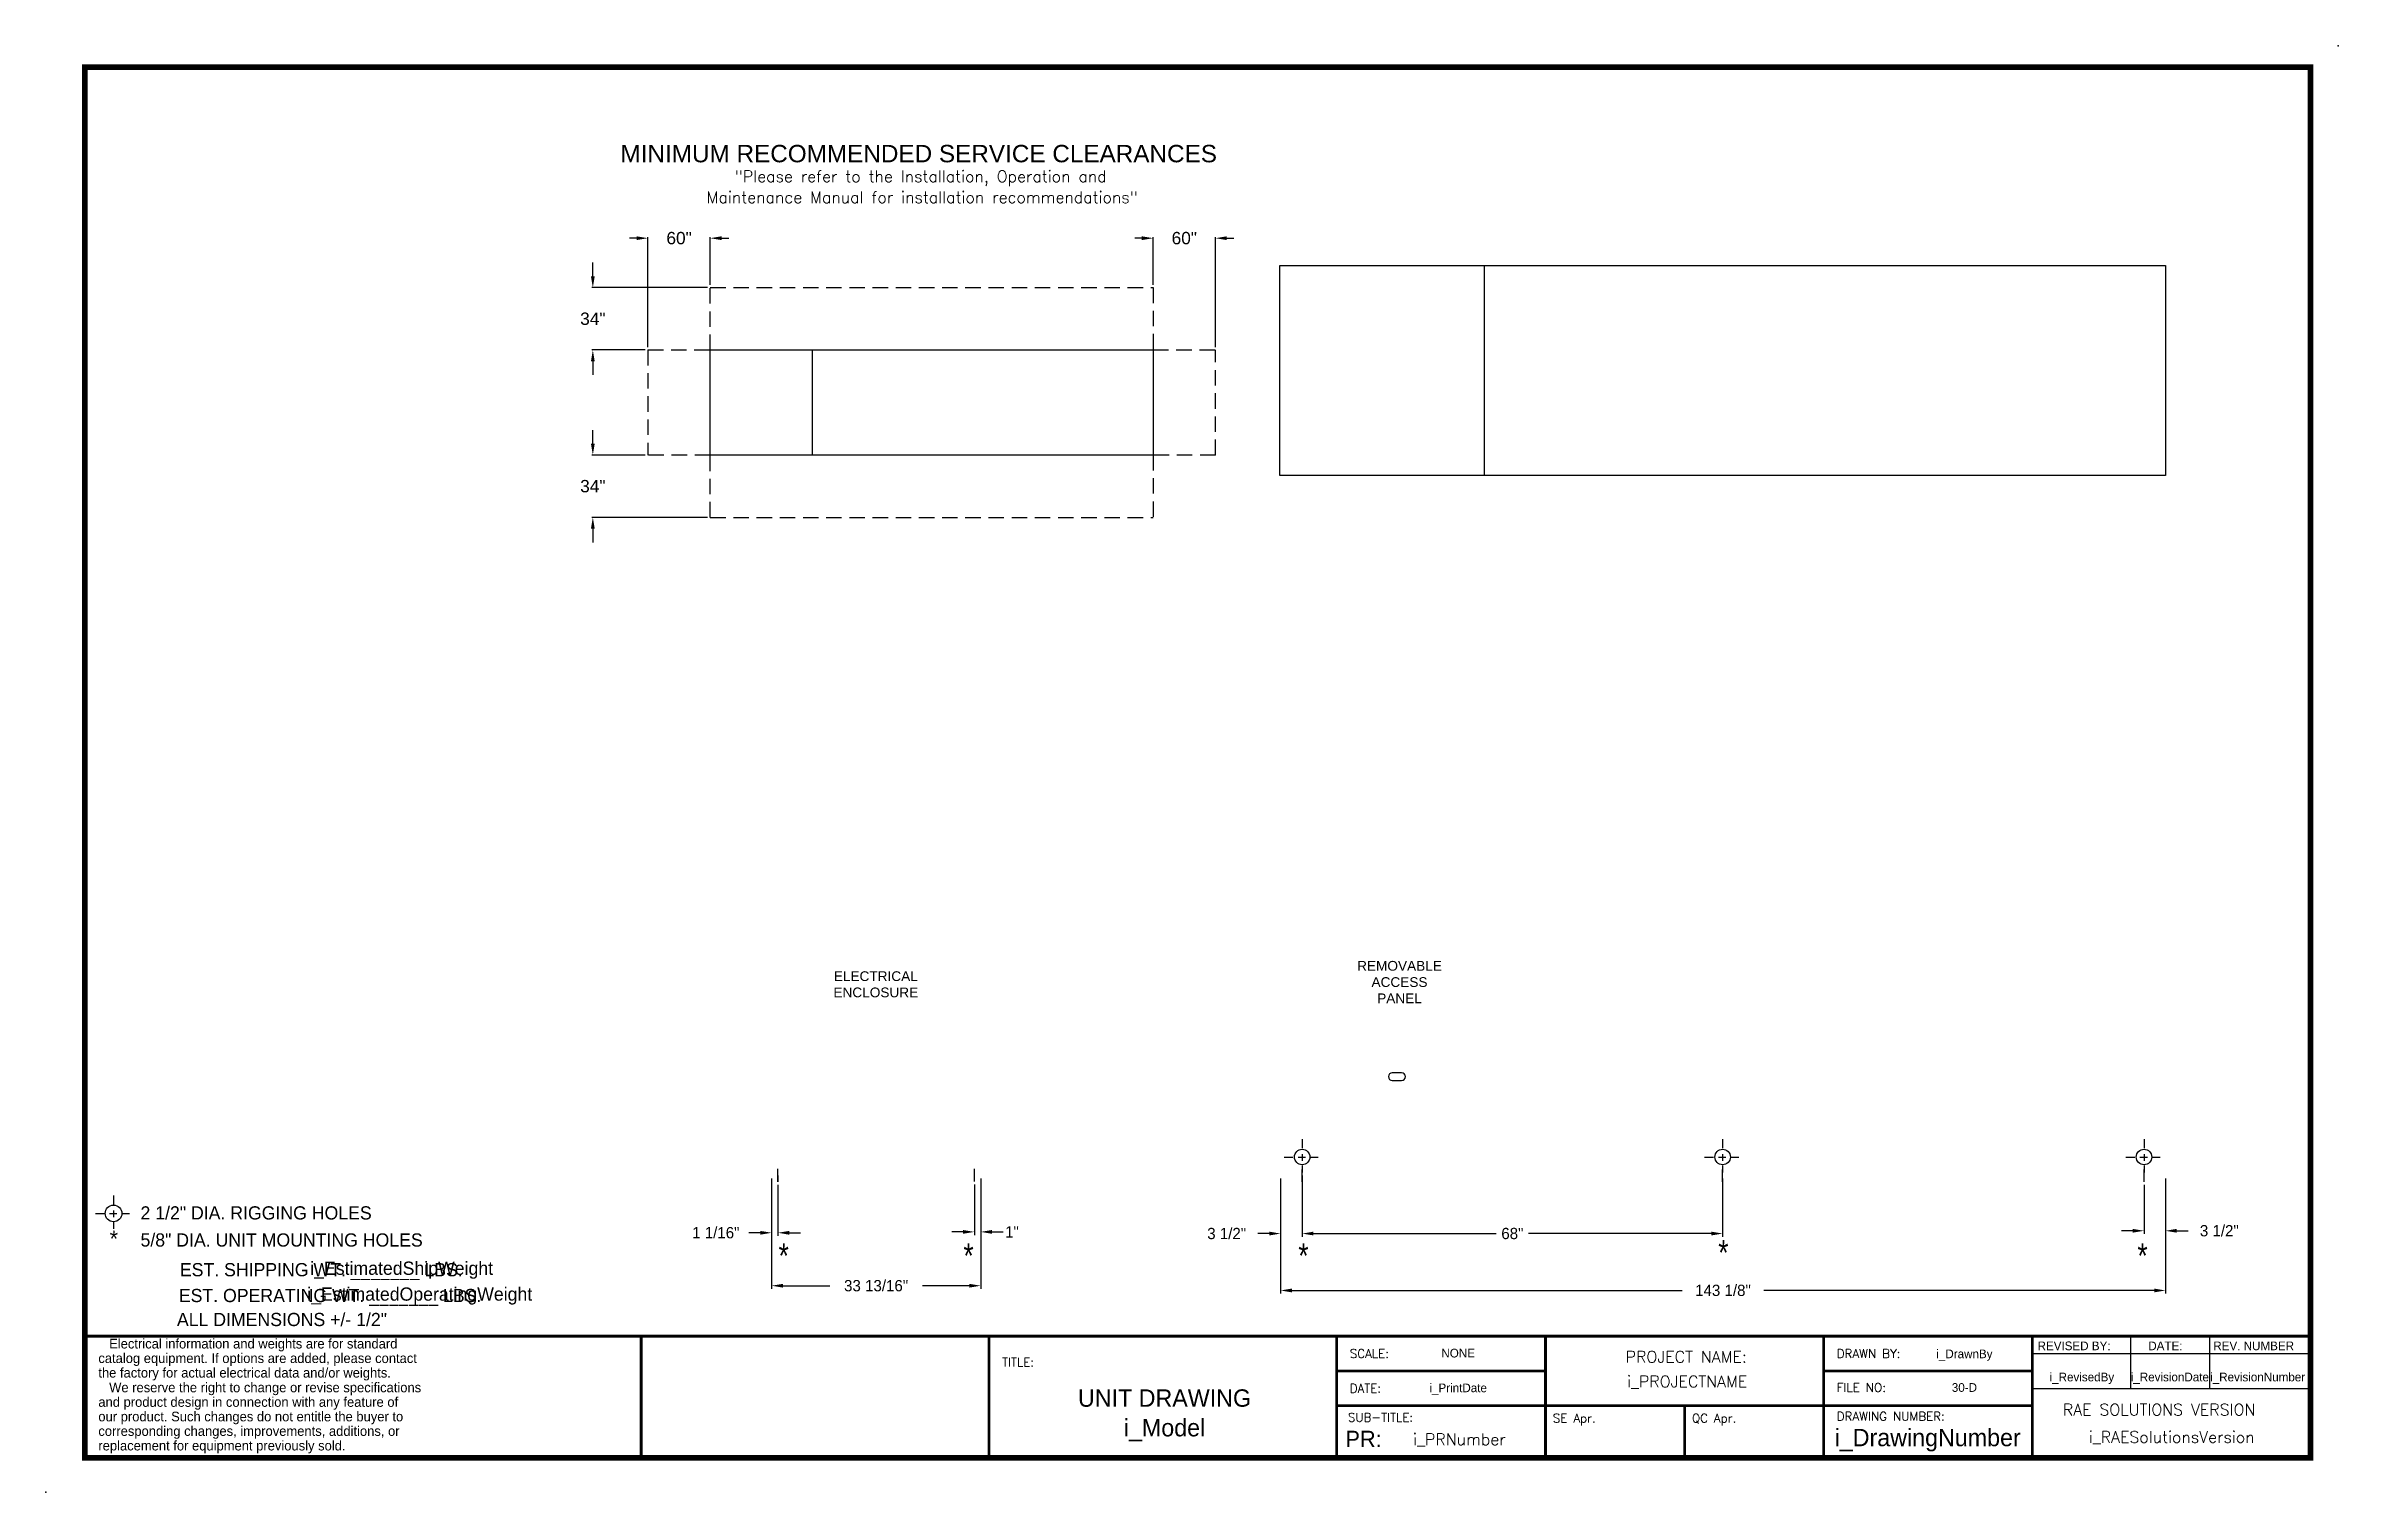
# Model space of a CAD drawing. Extents: x -23 to 347, y -8 to 226.
import ezdxf
from ezdxf.enums import TextEntityAlignment as Align

# ---------------------------------------------------------------- set-up
doc = ezdxf.new("R2010")
doc.units = 0
doc.header["$MEASUREMENT"] = 0
doc.linetypes.add('DASHED', pattern=[0.75, 0.5, -0.25])
doc.layers.get('0').update_dxf_attribs({"color": 1, "linetype": 'CONTINUOUS'})
doc.styles.add('dimentions', font='ARIAL.TTF')
doc.styles.add('SIMPLEX', font='SIMPLEX')
doc.styles.add('SLDTEXTSTYLE0', font='ARIAL.TTF', dxfattribs={"width": 0.75})
doc.dimstyles.get("Standard").update_dxf_attribs({"dimtxt": 1.826, "dimasz": 1.826, "dimexe": 0.5, "dimexo": 0.5, "dimgap": 0.5, "dimtad": 0, "dimtih": 1, "dimtoh": 1, "dimdec": 4, "dimzin": 0, "dimdsep": 46, "dimlunit": 5, "dimtxsty": 'STANDARD', "dimcen": 0.09, "dimadec": 0, "dimazin": 0, "dimtfac": 1, "dimtdec": 4, "dimtofl": 0, "dimtmove": 0, "dimatfit": 3, "dimfxl": 1, "dimfrac": 2, "dimtolj": 1, "dimtzin": 0, "dimarcsym": 0})

# ---------------------------------------------------------------- blocks, each defined once
blk = doc.blocks.new('*D19')
at = {"color": 0, "lineweight": -2}
for p, q in [((94.03, 42.68), (94.03, 24.85)), ((127.84, 42.68), (127.84, 24.85)), ((95.85, 25.35), (103.43, 25.35)), ((126.01, 25.35), (118.43, 25.35))]:
    blk.add_line(p, q, dxfattribs=at)
at = {"color": 0}
for points in [[(95.85, 25.66), (95.85, 25.05), (94.03, 25.35)], [(126.01, 25.66), (126.01, 25.05), (127.84, 25.35)]]:
    blk.add_solid(points, dxfattribs=at)
at = {"color": 0, "insert": (110.93, 25.35), "char_height": 1.826, "attachment_point": 5}
blk.add_mtext('\\A1;33 13/16"', dxfattribs=at)
blk = doc.blocks.new('*D20')
at = {"color": 0, "lineweight": -2}
for p, q in [((94.03, 42.68), (94.03, 33.42)), ((95.06, 41.68), (95.06, 33.42)), ((92.2, 33.92), (90.37, 33.92)), ((96.88, 33.92), (98.71, 33.92))]:
    blk.add_line(p, q, dxfattribs=at)
at = {"color": 0}
for points in [[(92.2, 34.22), (92.2, 33.61), (94.03, 33.92)], [(96.88, 34.22), (96.88, 33.61), (95.06, 33.92)]]:
    blk.add_solid(points, dxfattribs=at)
at = {"color": 0, "insert": (85, 33.92), "char_height": 1.826, "attachment_point": 5}
blk.add_mtext('\\A1;1 1/16"', dxfattribs=at)
blk = doc.blocks.new('*D21')
at = {"color": 0, "lineweight": -2}
for p, q in [((126.82, 41.74), (126.82, 33.56)), ((127.84, 42.68), (127.84, 33.56)), ((124.99, 34.06), (123.17, 34.06)), ((129.66, 34.06), (131.49, 34.06))]:
    blk.add_line(p, q, dxfattribs=at)
at = {"color": 0}
for points in [[(124.99, 34.37), (124.99, 33.76), (126.82, 34.06)], [(129.66, 34.37), (129.66, 33.76), (127.84, 34.06)]]:
    blk.add_solid(points, dxfattribs=at)
at = {"color": 0, "insert": (132.9, 34.06), "char_height": 1.826, "attachment_point": 5}
blk.add_mtext('\\A1;1"', dxfattribs=at)
blk = doc.blocks.new('*D23')
at = {"color": 0, "lineweight": -2}
for p, q in [((176.34, 42.68), (176.34, 24.09)), ((319.47, 42.68), (319.47, 24.09)), ((178.17, 24.59), (241.32, 24.59)), ((317.64, 24.59), (254.49, 24.59))]:
    blk.add_line(p, q, dxfattribs=at)
at = {"color": 0}
for points in [[(178.17, 24.89), (178.17, 24.28), (176.34, 24.59)], [(317.64, 24.89), (317.64, 24.28), (319.47, 24.59)]]:
    blk.add_solid(points, dxfattribs=at)
at = {"color": 0, "insert": (247.9, 24.59), "char_height": 1.826, "attachment_point": 5}
blk.add_mtext('\\A1;143 1/8"', dxfattribs=at)
blk = doc.blocks.new('*D24')
at = {"color": 0, "lineweight": -2}
for p, q in [((176.34, 42.68), (176.34, 33.29)), ((179.84, 41.68), (179.84, 33.29)), ((174.52, 33.79), (172.69, 33.79)), ((181.67, 33.79), (183.49, 33.79))]:
    blk.add_line(p, q, dxfattribs=at)
at = {"color": 0}
for points in [[(174.52, 34.1), (174.52, 33.49), (176.34, 33.79)], [(181.67, 34.1), (181.67, 33.49), (179.84, 33.79)]]:
    blk.add_solid(points, dxfattribs=at)
at = {"color": 0, "insert": (167.63, 33.79), "char_height": 1.826, "attachment_point": 5}
blk.add_mtext('\\A1;3 1/2"', dxfattribs=at)
blk = doc.blocks.new('*D29')
at = {"color": 0, "lineweight": -2}
for p, q in [((179.84, 42.68), (179.84, 33.29)), ((247.84, 42.68), (247.84, 33.29)), ((181.67, 33.79), (211.21, 33.79)), ((246.02, 33.79), (216.47, 33.79))]:
    blk.add_line(p, q, dxfattribs=at)
at = {"color": 0}
for points in [[(181.67, 34.1), (181.67, 33.49), (179.84, 33.79)], [(246.02, 34.1), (246.02, 33.49), (247.84, 33.79)]]:
    blk.add_solid(points, dxfattribs=at)
at = {"color": 0, "insert": (213.84, 33.79), "char_height": 1.826, "attachment_point": 5}
blk.add_mtext('\\A1;68"', dxfattribs=at)
blk = doc.blocks.new('*D37')
at = {"color": 0, "lineweight": -2}
for p, q in [((316, 41.68), (316, 33.74)), ((319.47, 42.18), (319.47, 33.74)), ((314.17, 34.24), (312.35, 34.24)), ((321.29, 34.24), (323.12, 34.24))]:
    blk.add_line(p, q, dxfattribs=at)
at = {"color": 0}
for points in [[(314.17, 34.55), (314.17, 33.94), (316, 34.24)], [(321.29, 34.55), (321.29, 33.94), (319.47, 34.24)]]:
    blk.add_solid(points, dxfattribs=at)
at = {"color": 0, "insert": (328.18, 34.24), "char_height": 1.826, "attachment_point": 5}
blk.add_mtext('\\A1;3 1/2"', dxfattribs=at)

msp = doc.modelspace()

# ---------------------------------------------------------------- linework, layer by layer
at = {"color": 1, "lineweight": 30, "ltscale": 5}
for p, q in [((72.19211, 194.84226), (71.04199, 194.84226)), ((74.01811, 177.19452), (74.01811, 195.02226)), ((84.1067, 187.2831), (84.1067, 195.02226)), ((84.1067, 187.2831), (84.1067, 195.02226)), ((85.9327, 194.84226), (87.08283, 194.84226)), ((153.9057, 194.84226), (152.75557, 194.84226)), ((155.7317, 187.2831), (155.7317, 195.02226)), ((155.7317, 187.2831), (155.7317, 195.02226)), ((165.82029, 177.19452), (165.82029, 195.02226)), ((167.64629, 194.84226), (168.79641, 194.84226)), ((65.11392, 188.6716), (65.11392, 190.8869)), ((176.23295, 156.43621), (176.23295, 190.43621)), ((176.23295, 190.43621), (319.48295, 190.43621)), ((209.3267, 156.43621), (209.3267, 190.43621)), ((319.48295, 190.43621), (319.48295, 156.43621)), ((83.6692, 186.8456), (64.93392, 186.8456)), ((73.58061, 176.75702), (64.93392, 176.75702)), ((73.58061, 176.75702), (64.93392, 176.75702)), ((65.11392, 174.93102), (65.11392, 172.71572)), ((84.1067, 176.75702), (155.7317, 176.75702)), ((84.1067, 159.75702), (84.1067, 176.75702)), ((100.65357, 159.75702), (100.65357, 176.75702)), ((155.7317, 176.75702), (155.7317, 159.75702)), ((65.11392, 161.58302), (65.11392, 163.79831)), ((73.58061, 159.75702), (64.93392, 159.75702)), ((73.58061, 159.75702), (64.93392, 159.75702)), ((155.7317, 159.75702), (84.1067, 159.75702)), ((319.48295, 156.43621), (176.23295, 156.43621)), ((83.6692, 149.66843), (64.93392, 149.66843)), ((65.11392, 147.84243), (65.11392, 145.62714)), ((95.04483, 42.24204), (95.04483, 44.24204)), ((95.05701, 42.17954), (95.05701, 44.17954)), ((95.05701, 43.17954), (95.05701, 42.17954)), ((126.81919, 42.24204), (126.81919, 44.24204)), ((179.84232, 42.17954), (179.84232, 44.17954)), ((179.84232, 43.17954), (179.84232, 42.17954)), ((247.84232, 42.17954), (247.84232, 44.17954)), ((315.99857, 42.17954), (315.99857, 44.17954))]:
    msp.add_line(p, q, dxfattribs=at)
msp.add_line((176.23295, 190.43621), (209.3267, 190.43621))
at = {"color": 1, "linetype": 'DASHED', "lineweight": 30, "ltscale": 5}
for p, q in [((84.1067, 186.8456), (155.7317, 186.8456)), ((84.1067, 176.75702), (84.1067, 186.8456)), ((155.7317, 186.8456), (155.7317, 176.75702)), ((74.01811, 176.75702), (74.01811, 159.75702)), ((74.01811, 176.75702), (84.1067, 176.75702)), ((155.7317, 176.75702), (165.82029, 176.75702)), ((165.82029, 159.75702), (165.82029, 176.75702)), ((84.1067, 159.75702), (74.01811, 159.75702)), ((84.1067, 149.66843), (84.1067, 159.75702)), ((155.7317, 159.75702), (155.7317, 149.66843)), ((165.82029, 159.75702), (155.7317, 159.75702)), ((84.1067, 149.66843), (155.7317, 149.66843))]:
    msp.add_line(p, q, dxfattribs=at)
at = {"color": 1, "lineweight": 30}
for p, q in [((195.92045, 59.80454), (194.42045, 59.80454)), ((194.42045, 58.55454), (195.92045, 58.55454))]:
    msp.add_line(p, q, dxfattribs=at)
at = {"lineweight": 30}
for p, q in [((179.84232, 49.05422), (179.84232, 47.63558)), ((247.84232, 49.05422), (247.84232, 47.63558)), ((315.99857, 49.05422), (315.99857, 47.63558)), ((176.90312, 46.17954), (178.34184, 46.17954)), ((179.1719, 46.17954), (180.38505, 46.17954)), ((179.84232, 46.63934), (179.84232, 45.56647)), ((179.84232, 44.80014), (179.84232, 43.68137)), ((181.2151, 46.17954), (182.44427, 46.17954)), ((244.90312, 46.17954), (246.34184, 46.17954)), ((247.1719, 46.17954), (248.38505, 46.17954)), ((247.84232, 46.63934), (247.84232, 45.56647)), ((247.84232, 44.80014), (247.84232, 43.68137)), ((249.2151, 46.17954), (250.44427, 46.17954)), ((313.05937, 46.17954), (314.49809, 46.17954)), ((315.32815, 46.17954), (316.5413, 46.17954)), ((315.99857, 46.63934), (315.99857, 45.56647)), ((315.99857, 44.80014), (315.99857, 43.68137)), ((317.37135, 46.17954), (318.60052, 46.17954)), ((-12.41313, 39.92862), (-12.41313, 38.50997)), ((-12.41313, 37.51374), (-12.41313, 36.44087)), ((-15.35233, 37.05394), (-13.91361, 37.05394)), ((-13.08356, 37.05394), (-11.87041, 37.05394)), ((-12.41313, 35.67454), (-12.41313, 34.55576)), ((-11.04035, 37.05394), (-9.81119, 37.05394)), ((72.93585, -2.5), (72.93585, 17.1875)), ((129.18585, -2.5), (129.18585, 17.1875)), ((185.43585, 17.1875), (297.93585, 17.1875)), ((185.43585, -2.5), (185.43585, 17.1875)), ((219.18585, 17.1875), (219.18585, -2.5)), ((264.18585, 17.1875), (264.18585, 5.9375)), ((297.93585, 17.1875), (297.93585, -2.5)), ((297.93585, 17.1875), (342.93585, 17.1875)), ((297.93585, 17.1875), (297.93585, 14.375)), ((313.81373, 17.1875), (313.81373, 8.75)), ((326.60092, 17.1875), (326.60092, 8.75)), ((219.18585, 11.5625), (185.43585, 11.5625)), ((264.18585, 11.5625), (297.93585, 11.5625)), ((264.18585, 5.9375), (264.18585, 11.5625)), ((297.93585, 14.375), (342.93585, 14.375)), ((297.93585, 8.75), (342.93585, 8.75)), ((297.93585, 5.9375), (185.43585, 5.9375)), ((241.68585, 5.9375), (241.68585, -2.5)), ((264.18585, 5.9375), (264.18585, -2.5))]:
    msp.add_line(p, q, dxfattribs=at)
at = {"const_width": 0.9}
msp.add_lwpolyline([(-17.06415, -2.5), (342.93585, -2.5), (342.93585, 222.5), (-17.06415, 222.5), (-17.06415, -2.5)], dxfattribs=at)
at = {"lineweight": 30, "const_width": 0.45}
for points in [[(73.4679, 17.1875), (-17.06415, 17.1875)], [(342.93585, 17.1875), (72.93585, 17.1875), (72.93585, -2.5)], [(129.18585, 17.1875), (129.18585, -2.5)], [(185.43585, 17.1875), (185.43585, -2.5)], [(219.18585, 17.1875), (219.18585, -2.5)], [(264.18585, 17.1875), (264.18585, -2.5)], [(297.93585, -2.5), (297.93585, 17.1875), (342.93585, 17.1875)], [(219.18585, 11.5625), (185.43585, 11.5625)], [(297.93585, 11.5625), (264.18585, 11.5625), (264.18585, -2.5)], [(297.93585, 5.9375), (185.43585, 5.9375)], [(241.68585, 5.9375), (241.68585, -2.5)]]:
    msp.add_lwpolyline(points, dxfattribs=at)
at = {"color": 1, "lineweight": 30}
for centre in [(179.84232, 46.17954), (247.84232, 46.17954), (315.99857, 46.17954)]:
    msp.add_circle(centre, 1.25, dxfattribs=at)
at = {"color": 1, "lineweight": 30, "ltscale": 5}
for centre in [(179.84232, 46.17954), (247.84232, 46.17954), (315.99857, 46.17954)]:
    msp.add_circle(centre, 1.25, dxfattribs=at)
at = {"lineweight": 30}
msp.add_circle((-12.41313, 37.05394), 1.34902, dxfattribs=at)
at = {"color": 1, "lineweight": 30}
for centre, start, end in [((194.42045, 59.17954), 90, 270), ((195.92045, 59.17954), 270, 90)]:
    msp.add_arc(centre, 0.625, start, end, dxfattribs=at)
for p in [(347.39703, 225.96602), (297.93585, -2.5), (-23.3565, -8.0496)]:
    msp.add_point(p)
at = {"color": 1, "lineweight": 30, "ltscale": 5}
for points in [[(72.19211, 195.14659), (72.19211, 194.53793), (74.01811, 194.84226)], [(85.9327, 195.14659), (85.9327, 194.53793), (84.1067, 194.84226)], [(153.9057, 195.14659), (153.9057, 194.53793), (155.7317, 194.84226)], [(167.64629, 195.14659), (167.64629, 194.53793), (165.82029, 194.84226)], [(64.80959, 188.6716), (65.41825, 188.6716), (65.11392, 186.8456)], [(64.80959, 174.93102), (65.41825, 174.93102), (65.11392, 176.75702)], [(64.80959, 161.58302), (65.41825, 161.58302), (65.11392, 159.75702)], [(64.80959, 147.84243), (65.41825, 147.84243), (65.11392, 149.66843)]]:
    msp.add_solid(points, dxfattribs=at)

# ---------------------------------------------------------------- texts
at = {"lineweight": 30}
for s, height, style, p in [('MINIMUM RECOMMENDED SERVICE CLEARANCES', 2.8125, 'dimentions', (69.58362, 207.12421)), ('SCALE:', 1.40625, 'SIMPLEX', (187.54523, 13.67188)), ('DRAWN BY:', 1.40625, 'SIMPLEX', (266.29523, 13.67188)), ('TITLE:', 1.40625, 'SIMPLEX', (131.29523, 12.26562)), ('DATE:', 1.40625, 'SIMPLEX', (187.54523, 8.04688)), ('FILE NO:', 1.40625, 'SIMPLEX', (266.29523, 8.18283)), ('SUB-TITLE:', 1.40625, 'SIMPLEX', (187.24051, 3.34983)), ('SE Apr.', 1.40625, 'SIMPLEX', (220.38155, 3.21914)), ('QC Apr.', 1.40625, 'SIMPLEX', (242.88155, 3.21914)), ('DRAWING NUMBER:', 1.40625, 'SIMPLEX', (266.29523, 3.52058)), ('RAE SOLUTIONS VERSION', 1.8675, 'SIMPLEX', (302.86602, 4.37092))]:
    msp.add_text(s, height=height, dxfattribs=dict(at, style=style)).set_placement(p)
at = {"lineweight": 30, "style": 'SIMPLEX'}
for s, p in [('"Please refer to the Installation, Operation and', (118.15421, 203.90734)), ('Maintenance Manual for installation recommendations"', (118.37696, 200.52235)), ('PROJECT NAME:', (241.96832, 12.922)), ('i_PROJECTNAME', (242.11032, 8.92477)), ('i_PRNumber', (205.26842, -0.42812)), ('i_RAESolutionsVersion', (320.48227, -0.06644))]:
    msp.add_text(s, height=1.8675, dxfattribs=at).set_placement(p, align=Align.CENTER)
at = {"lineweight": 30}
for s, height, p in [('2 1/2" DIA. RIGGING HOLES', 2.1375, (-8.04432, 36.06904)), ('5/8" DIA. UNIT MOUNTING HOLES', 2.1375, (-8.04432, 31.68472)), ('   Electrical information and weights are for standard', 1.5680486, (-14.86573, 15.19731)), ('REVISED BY:', 1.40625, (298.77996, 14.92046)), ('DATE:', 1.40625, (316.68757, 14.92046)), ('REV. NUMBER', 1.40625, (327.20371, 14.92046)), ('the factory for actual electrical data and/or weights.', 1.5680486, (-14.86573, 10.49316)), ('catalog equipment. If options are added, please contact', 1.5680486, (-14.86573, 12.84523)), ('   We reserve the right to change or revise specifications', 1.5680486, (-14.86573, 8.11143)), ('our product. Such changes do not entitle the buyer to', 1.5680486, (-14.86573, 3.40728)), ('and product design in connection with any feature of', 1.5680486, (-14.86573, 5.75935)), ('corresponding changes, improvements, additions, or ', 1.5680486, (-14.86573, 1.05521)), ('replacement for equipment previously sold.', 1.5680486, (-14.86573, -1.29687))]:
    msp.add_text(s, height=height, dxfattribs=at).set_placement(p)
for s, height, p in [('*', 2.63059, (-12.35762, 31.6477)), ('EST. SHIPPING WT. _______ LBS.', 2.1375, (21.19835, 26.88137)), ('i_EstimatedShipWeight', 2.1399531, (34.19018, 27.11487)), ('EST. OPERATING WT. _______ LBS.', 2.1375, (22.61767, 22.70028)), ('i_EstimatedOperatingWeight', 2.1375, (37.11494, 22.93378)), ('ALL DIMENSIONS +/- 1/2"', 2.1375, (14.83451, 18.82109)), ('NONE', 1.40625, (205.07117, 13.74617)), ('i_DrawnBy', 1.40625, (286.94988, 13.62554)), ('i_RevisedBy', 1.40625, (305.94657, 9.87808)), ('i_RevisionDate', 1.40625, (320.17493, 9.87808)), ('i_RevisionNumber', 1.40625, (334.37596, 9.87808)), ('UNIT DRAWING', 2.8125, (157.57664, 5.77244)), ('i_PrintDate', 1.40625, (205.07117, 8.12117)), ('30-D', 1.40625, (286.94988, 8.18476)), ('i_Model', 2.8125, (157.57664, 0.97895)), ('i_DrawingNumber', 2.8125, (281.00947, -0.6182))]:
    msp.add_text(s, height=height, dxfattribs=at).set_placement(p, align=Align.CENTER)
msp.add_text('PR:', height=2.636719, dxfattribs=at).set_placement((192.70757, -0.75305), align=Align.RIGHT)
at = {"color": 1, "lineweight": 30}
for s, insert, char_height, attachment_point, style in [('\\A1;60"', (79.06241, 194.84226), 2, 5, 'dimentions'), ('\\A1;60"', (160.77599, 194.84226), 2, 5, 'dimentions'), ('\\A1;34"', (65.11392, 181.80131), 2, 5, 'dimentions'), ('\\A1;34"', (65.11392, 154.71272), 2, 5, 'dimentions'), ('\\pi-3.377,l3.377,t3.377;REMOVABLE\\PACCESS\\PPANEL', (195.58169, 74.48309), 1.577, 5, 'dimentions'), ('ELECTRICAL\\PENCLOSURE', (110.88151, 74.11505), 1.577, 5, 'dimentions'), ('*', (95.16178, 32.23326), 4.05156, 1, 'SLDTEXTSTYLE0'), ('*', (179.22269, 32.23326), 4.05156, 1, 'SLDTEXTSTYLE0'), ('*', (247.1394, 32.73326), 4.05156, 1, 'SLDTEXTSTYLE0')]:
    msp.add_mtext(s, dxfattribs=dict(at, insert=insert, char_height=char_height, attachment_point=attachment_point, style=style))
at = {"color": 1, "lineweight": 30, "extrusion": (0, 0, -1), "char_height": 4.05156, "attachment_point": 1, "text_direction": (-1, 0, 0), "style": 'SLDTEXTSTYLE0'}
for insert in [(126.70223, 32.23326), (316.58695, 32.23326)]:
    msp.add_mtext('*', dxfattribs=dict(at, insert=insert))

# ---------------------------------------------------------------- dimensions: what is measured, and where the dimension line sits
for base, p1, p2, picture, middle in [((94.0257592929, 33.9170184507), (95.0570092929, 42.1795408832), (94.0257592929, 43.1795408832), '*D20', (85.0044259595, 33.9170184507)), ((127.83826, 25.3543), (94.02576, 43.17954), (127.83826, 43.17954), '*D19', (110.93201, 25.3543)), ((127.83826, 34.06079), (126.81919, 42.24204), (127.83826, 43.17954), '*D21', (132.90326, 34.06079)), ((176.34232, 33.79349), (179.84232, 42.17954), (176.34232, 43.17954), '*D24', (167.62532, 33.79349)), ((319.46732, 24.58659), (176.34232, 43.17954), (319.46732, 43.17954), '*D23', (247.90482, 24.58659)), ((247.84232, 33.79349), (179.84232, 43.17954), (247.84232, 43.17954), '*D29', (213.84232, 33.79349)), ((319.4673224482, 34.2446940729), (315.9985724482, 42.1795408832), (319.4673224482, 42.6795408832), '*D37', (328.1843224482, 34.2446940729))]:
    dim = msp.add_linear_dim(base=base, p1=p1, p2=p2, dimstyle='Standard', override={"dimpost": '"'})
    dim.commit()
    dim.dimension.update_dxf_attribs({"geometry": picture, "text_midpoint": middle})

doc.saveas('drawing.dxf')
